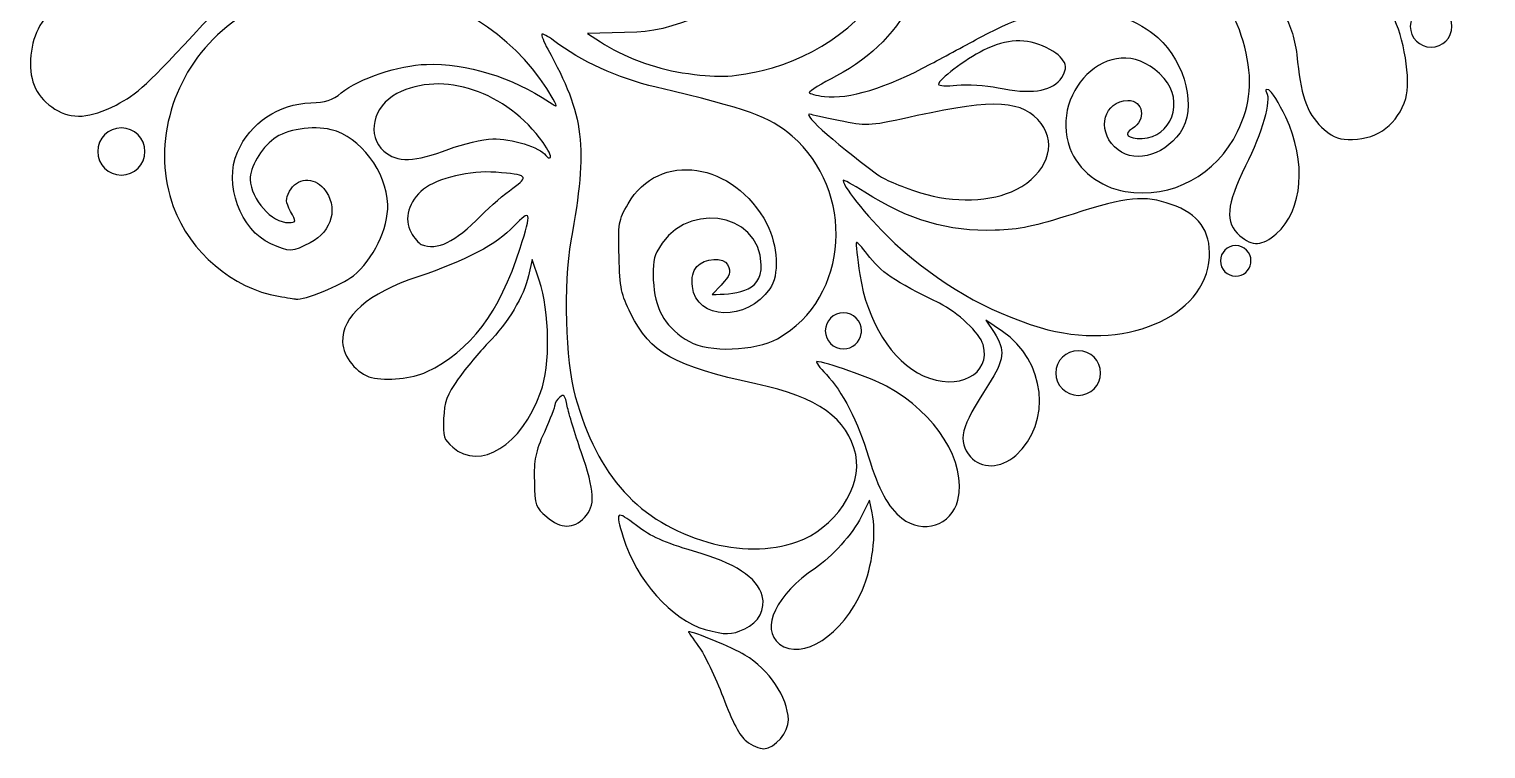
# Model space of a CAD drawing. Header units: millimetres. Extents: x -100 to 100, y -94 to 90.
# Drawn here: x -29.1 to 32.9, y 18.2 to 48.9 of the extents above; entities that cross this region are included whole.
import ezdxf

# ---------------------------------------------------------------- set-up
doc = ezdxf.new("R2010")
doc.units = ezdxf.units.MM
doc.header["$MEASUREMENT"] = 0
doc.layers.add('Layer 1', color=7, linetype='Continuous')

msp = doc.modelspace()

# ---------------------------------------------------------------- linework, layer by layer
at = {"layer": 'Layer 1', "color": 242}
for points, knots in [([(-1.321, 47.0509), (-2.4909, 47.2271), (-3.8723, 47.7485), (-4.8028, 48.3648), (-4.8028, 48.3648), (-4.8028, 48.3648), (-5.3442, 48.7234), (-5.3442, 48.7234), (-5.3442, 48.7234), (-5.3442, 48.7234), (-3.2463, 48.7835), (-3.2463, 48.7835), (-3.2463, 48.7835), (0.4308, 48.889), (7.0287, 53.9013), (4.5756, 57.8246), (4.5756, 57.8246), (3.4308, 59.6557), (1.0261, 59.8133), (0.1779, 58.113), (0.1779, 58.113), (-0.1996, 57.3562), (0.2056, 56.4969), (1.1008, 56.1558), (1.1008, 56.1558), (2.019, 55.806), (2.6921, 56.835), (1.9831, 57.5045), (1.9831, 57.5045), (1.8247, 57.654), (1.6069, 57.8029), (1.499, 57.8355), (1.499, 57.8355), (1.0923, 57.9582), (1.5374, 58.2573), (2.1531, 58.275), (2.1531, 58.275), (3.0238, 58.2999), (3.7591, 57.8214), (4.0587, 57.0347), (4.0587, 57.0347), (4.2647, 56.4942), (4.2644, 56.356), (4.0561, 55.7599), (4.0561, 55.7599), (3.6979, 54.7345), (3.0287, 54.1398), (1.9811, 53.9159), (1.9811, 53.9159), (0.8357, 53.6711), (0.013, 53.8644), (-0.8192, 54.574), (-0.8192, 54.574), (-2.3964, 55.9189), (-2.4993, 58.3219), (-1.0487, 59.9297), (-1.0487, 59.9297), (0.1098, 61.2136), (1.9316, 61.6774), (3.8222, 61.1697), (3.8222, 61.1697), (4.4316, 61.0061), (5.2038, 60.7099), (5.5381, 60.5116), (5.5381, 60.5116), (8.426, 58.799), (9.359, 54.7338), (7.6436, 51.3377), (7.6436, 51.3377), (6.6152, 49.3019), (4.4905, 47.702), (2.0809, 47.1492), (2.0809, 47.1492), (0.7305, 46.8394), (0.1863, 46.8236), (-1.321, 47.0509)], [0, 0, 0, 0, 0.05, 0.05, 0.05, 0.05, 0.1, 0.1, 0.1, 0.1, 0.15, 0.15, 0.15, 0.15, 0.2, 0.2, 0.2, 0.2, 0.25, 0.25, 0.25, 0.25, 0.3, 0.3, 0.3, 0.3, 0.35, 0.35, 0.35, 0.35, 0.4, 0.4, 0.4, 0.4, 0.45, 0.45, 0.45, 0.45, 0.5, 0.5, 0.5, 0.5, 0.55, 0.55, 0.55, 0.55, 0.6, 0.6, 0.6, 0.6, 0.65, 0.65, 0.65, 0.65, 0.7, 0.7, 0.7, 0.7, 0.75, 0.75, 0.75, 0.75, 0.8, 0.8, 0.8, 0.8, 0.85, 0.85, 0.85, 0.85, 0.9, 0.9, 0.9, 0.9, 1, 1, 1, 1]), ([(26.0263, 44.6255), (25.3617, 45.1761), (25.0469, 45.9742), (24.8928, 47.499), (24.8928, 47.499), (24.8058, 48.3602), (24.6547, 48.9151), (24.3482, 49.5002), (24.3482, 49.5002), (23.9425, 50.2743), (22.4526, 51.8251), (21.453, 52.5137), (21.453, 52.5137), (21.453, 52.5137), (20.9958, 52.8286), (20.9958, 52.8286), (20.9958, 52.8286), (20.9958, 52.8286), (22.0668, 52.7701), (22.0668, 52.7701), (22.0668, 52.7701), (23.2136, 52.7075), (25.503, 53.0083), (26.8623, 53.4002), (26.8623, 53.4002), (27.7118, 53.6452), (29.7857, 54.6653), (30.7099, 55.2927), (30.7099, 55.2927), (30.992, 55.4843), (31.5758, 55.7656), (32.0073, 55.9181), (32.0073, 55.9181), (32.6586, 56.1483), (32.868, 56.1663), (33.2405, 56.0244), (33.2405, 56.0244), (33.9303, 55.7616), (34.2987, 55.1675), (34.3243, 54.2773), (34.3243, 54.2773), (34.3629, 52.9313), (33.6948, 51.712), (32.5413, 51.0232), (32.5413, 51.0232), (31.8367, 50.6024), (30.0615, 50.1121), (29.1476, 50.0859), (29.1476, 50.0859), (28.8568, 50.0776), (28.6197, 50.041), (28.6208, 50.0047), (28.6208, 50.0047), (28.6218, 49.9683), (28.7648, 49.7128), (28.9385, 49.4368), (28.9385, 49.4368), (29.4054, 48.6949), (29.7285, 46.6761), (29.4963, 45.9513), (29.4963, 45.9513), (29.146, 44.8572), (28.3412, 44.2368), (27.2311, 44.205), (27.2311, 44.205), (26.6929, 44.1895), (26.4503, 44.2742), (26.0263, 44.6255)], [0, 0, 0, 0, 0.0555556, 0.0555556, 0.0555556, 0.0555556, 0.1111111, 0.1111111, 0.1111111, 0.1111111, 0.1666667, 0.1666667, 0.1666667, 0.1666667, 0.2222222, 0.2222222, 0.2222222, 0.2222222, 0.2777778, 0.2777778, 0.2777778, 0.2777778, 0.3333333, 0.3333333, 0.3333333, 0.3333333, 0.3888889, 0.3888889, 0.3888889, 0.3888889, 0.4444444, 0.4444444, 0.4444444, 0.4444444, 0.5, 0.5, 0.5, 0.5, 0.5555556, 0.5555556, 0.5555556, 0.5555556, 0.6111111, 0.6111111, 0.6111111, 0.6111111, 0.6666667, 0.6666667, 0.6666667, 0.6666667, 0.7222222, 0.7222222, 0.7222222, 0.7222222, 0.7777778, 0.7777778, 0.7777778, 0.7777778, 0.8333333, 0.8333333, 0.8333333, 0.8333333, 0.8888889, 0.8888889, 0.8888889, 0.8888889, 1, 1, 1, 1]), ([(17.5436, 41.9922), (16.4695, 42.1726), (15.5406, 42.9015), (15.1913, 43.8381), (15.1913, 43.8381), (14.2702, 46.3082), (17.1377, 49.1299), (19.2086, 46.8072), (19.2086, 46.8072), (20.0765, 45.834), (19.5103, 44.2823), (18.2745, 44.2469), (18.2745, 44.2469), (17.6559, 44.2291), (17.4469, 44.4421), (17.8542, 44.6753), (17.8542, 44.6753), (18.4621, 45.0234), (18.3221, 45.8914), (17.6612, 45.8725), (17.6612, 45.8725), (16.659, 45.8438), (16.3206, 44.6508), (17.0975, 43.8851), (17.0975, 43.8851), (17.8331, 43.1601), (19.1279, 43.443), (19.8827, 44.4936), (19.8827, 44.4936), (20.6078, 45.5031), (20.1489, 47.465), (18.9333, 48.5525), (18.9333, 48.5525), (18.1572, 49.2468), (16.8016, 49.7628), (15.6211, 49.8133), (15.6211, 49.8133), (14.4278, 49.8644), (13.0257, 49.4528), (11.4076, 48.5763), (11.4076, 48.5763), (10.8413, 48.2695), (9.8814, 47.7515), (9.2746, 47.4251), (9.2746, 47.4251), (7.36, 46.3955), (5.7749, 45.9104), (4.7354, 46.0359), (4.7354, 46.0359), (4.3769, 46.0791), (4.087, 46.1575), (4.0911, 46.2099), (4.0911, 46.2099), (4.0952, 46.2623), (4.619, 46.5789), (5.255, 46.9135), (5.255, 46.9135), (6.777, 47.7142), (7.9056, 48.8777), (8.5358, 50.2956), (8.5358, 50.2956), (8.7969, 50.883), (9.0452, 51.5833), (9.0876, 51.852), (9.0876, 51.852), (9.1301, 52.1208), (9.245, 52.4111), (9.343, 52.4972), (9.343, 52.4972), (9.7274, 52.8353), (12.7197, 53.2374), (14.636, 53.2084), (14.636, 53.2084), (17.4406, 53.1662), (19.0938, 52.6654), (20.6385, 51.3904), (20.6385, 51.3904), (21.6532, 50.5529), (22.2877, 49.5206), (22.6381, 48.1376), (22.6381, 48.1376), (22.986, 46.7645), (22.8955, 45.6979), (22.3332, 44.543), (22.3332, 44.543), (21.436, 42.7004), (19.5552, 41.6541), (17.5436, 41.9922)], [0, 0, 0, 0, 0.0434783, 0.0434783, 0.0434783, 0.0434783, 0.0869565, 0.0869565, 0.0869565, 0.0869565, 0.1304348, 0.1304348, 0.1304348, 0.1304348, 0.173913, 0.173913, 0.173913, 0.173913, 0.2173913, 0.2173913, 0.2173913, 0.2173913, 0.2608696, 0.2608696, 0.2608696, 0.2608696, 0.3043478, 0.3043478, 0.3043478, 0.3043478, 0.3478261, 0.3478261, 0.3478261, 0.3478261, 0.3913043, 0.3913043, 0.3913043, 0.3913043, 0.4347826, 0.4347826, 0.4347826, 0.4347826, 0.4782609, 0.4782609, 0.4782609, 0.4782609, 0.5217391, 0.5217391, 0.5217391, 0.5217391, 0.5652174, 0.5652174, 0.5652174, 0.5652174, 0.6086957, 0.6086957, 0.6086957, 0.6086957, 0.6521739, 0.6521739, 0.6521739, 0.6521739, 0.6956522, 0.6956522, 0.6956522, 0.6956522, 0.7391304, 0.7391304, 0.7391304, 0.7391304, 0.7826087, 0.7826087, 0.7826087, 0.7826087, 0.826087, 0.826087, 0.826087, 0.826087, 0.8695652, 0.8695652, 0.8695652, 0.8695652, 0.9130435, 0.9130435, 0.9130435, 0.9130435, 1, 1, 1, 1]), ([(-28.0319, 45.4988), (-28.7845, 45.9709), (-29.1302, 46.6758), (-29.07, 47.6153), (-29.07, 47.6153), (-29.0058, 48.6169), (-28.7011, 49.2228), (-27.7868, 50.1675), (-27.7868, 50.1675), (-26.864, 51.1209), (-25.5309, 51.8555), (-23.8801, 52.3204), (-23.8801, 52.3204), (-22.8102, 52.6217), (-22.3615, 52.669), (-20.9013, 52.6342), (-20.9013, 52.6342), (-19.9559, 52.6118), (-18.7102, 52.4833), (-18.1334, 52.3488), (-18.1334, 52.3488), (-18.1334, 52.3488), (-17.0845, 52.1042), (-17.0845, 52.1042), (-17.0845, 52.1042), (-17.0845, 52.1042), (-17.821, 51.8778), (-17.821, 51.8778), (-17.821, 51.8778), (-19.0093, 51.5126), (-20.4317, 50.5021), (-21.7259, 49.1036), (-21.7259, 49.1036), (-24.1092, 46.5283), (-24.5363, 46.1327), (-25.4288, 45.6736), (-25.4288, 45.6736), (-26.5348, 45.1046), (-27.3196, 45.0519), (-28.0319, 45.4988)], [0, 0, 0, 0, 0.0909091, 0.0909091, 0.0909091, 0.0909091, 0.1818182, 0.1818182, 0.1818182, 0.1818182, 0.2727273, 0.2727273, 0.2727273, 0.2727273, 0.3636364, 0.3636364, 0.3636364, 0.3636364, 0.4545455, 0.4545455, 0.4545455, 0.4545455, 0.5454545, 0.5454545, 0.5454545, 0.5454545, 0.6363636, 0.6363636, 0.6363636, 0.6363636, 0.7272727, 0.7272727, 0.7272727, 0.7272727, 0.8181818, 0.8181818, 0.8181818, 0.8181818, 1, 1, 1, 1]), ([(-18.5064, 37.527), (-20.457, 37.8525), (-22.2746, 39.3997), (-22.9915, 41.3447), (-22.9915, 41.3447), (-23.8958, 43.798), (-23.1272, 46.7758), (-21.102, 48.6663), (-21.102, 48.6663), (-16.8391, 52.6456), (-9.555, 50.8427), (-6.8124, 45.9213), (-6.8124, 45.9213), (-6.6099, 45.558), (-6.6102, 45.5577), (-6.976, 45.8007), (-6.976, 45.8007), (-8.5773, 46.865), (-10.5019, 47.455), (-12.2119, 47.406), (-12.2119, 47.406), (-13.3946, 47.3721), (-15.0705, 46.8104), (-15.8352, 46.1916), (-15.8352, 46.1916), (-16.2207, 45.8797), (-16.5003, 45.7884), (-17.1333, 45.7677), (-17.1333, 45.7677), (-18.4993, 45.723), (-19.7138, 44.9079), (-20.2579, 43.6708), (-20.2579, 43.6708), (-20.8514, 42.3216), (-20.1317, 40.3393), (-18.8371, 39.7577), (-18.8371, 39.7577), (-18.0361, 39.3981), (-17.9295, 39.4005), (-17.1674, 39.7968), (-17.1674, 39.7968), (-16.2095, 40.2949), (-15.9442, 41.3483), (-16.5835, 42.1148), (-16.5835, 42.1148), (-17.014, 42.631), (-17.739, 42.5731), (-18.0385, 41.9986), (-18.0385, 41.9986), (-18.2178, 41.655), (-18.2122, 41.5512), (-17.9927, 41.141), (-17.9927, 41.141), (-17.7487, 40.685), (-17.7507, 40.6741), (-18.0845, 40.6646), (-18.0845, 40.6646), (-18.7889, 40.6444), (-19.6903, 41.6581), (-19.7143, 42.4974), (-19.7143, 42.4974), (-19.7289, 43.007), (-19.259, 43.8228), (-18.7132, 44.2355), (-18.7132, 44.2355), (-18.1868, 44.6336), (-17.0589, 44.8113), (-16.2647, 44.6212), (-16.2647, 44.6212), (-15.0384, 44.3278), (-13.8974, 42.8159), (-13.8577, 41.4319), (-13.8577, 41.4319), (-13.8288, 40.4236), (-14.4792, 39.0718), (-15.3179, 38.3972), (-15.3179, 38.3972), (-15.8182, 37.9948), (-17.4245, 37.3437), (-17.7697, 37.4035), (-17.7697, 37.4035), (-17.8142, 37.4112), (-18.1458, 37.4668), (-18.5064, 37.527)], [0, 0, 0, 0, 0.0454545, 0.0454545, 0.0454545, 0.0454545, 0.0909091, 0.0909091, 0.0909091, 0.0909091, 0.1363636, 0.1363636, 0.1363636, 0.1363636, 0.1818182, 0.1818182, 0.1818182, 0.1818182, 0.2272727, 0.2272727, 0.2272727, 0.2272727, 0.2727273, 0.2727273, 0.2727273, 0.2727273, 0.3181818, 0.3181818, 0.3181818, 0.3181818, 0.3636364, 0.3636364, 0.3636364, 0.3636364, 0.4090909, 0.4090909, 0.4090909, 0.4090909, 0.4545455, 0.4545455, 0.4545455, 0.4545455, 0.5, 0.5, 0.5, 0.5, 0.5454545, 0.5454545, 0.5454545, 0.5454545, 0.5909091, 0.5909091, 0.5909091, 0.5909091, 0.6363636, 0.6363636, 0.6363636, 0.6363636, 0.6818182, 0.6818182, 0.6818182, 0.6818182, 0.7272727, 0.7272727, 0.7272727, 0.7272727, 0.7727273, 0.7727273, 0.7727273, 0.7727273, 0.8181818, 0.8181818, 0.8181818, 0.8181818, 0.8636364, 0.8636364, 0.8636364, 0.8636364, 0.9090909, 0.9090909, 0.9090909, 0.9090909, 1, 1, 1, 1]), ([(30.5765, 49.9126), (31.0667, 49.9126), (31.4644, 49.5149), (31.4644, 49.0247), (31.4644, 49.0247), (31.4644, 48.5345), (31.0667, 48.1368), (30.5765, 48.1368), (30.5765, 48.1368), (30.0863, 48.1368), (29.6886, 48.5345), (29.6886, 49.0247), (29.6886, 49.0247), (29.6886, 49.5149), (30.0863, 49.9126), (30.5765, 49.9126)], [0, 0, 0, 0, 0.2, 0.2, 0.2, 0.2, 0.4, 0.4, 0.4, 0.4, 0.6, 0.6, 0.6, 0.6, 1, 1, 1, 1]), ([(-0.2243, 27.0397), (-3.1467, 27.898), (-4.9203, 29.8475), (-5.8712, 33.2468), (-5.8712, 33.2468), (-6.3022, 34.7879), (-6.393, 38.0257), (-6.0573, 39.8891), (-6.0573, 39.8891), (-5.3245, 43.9572), (-5.4745, 45.1993), (-7.0432, 48.0576), (-7.0432, 48.0576), (-7.215, 48.3707), (-7.3281, 48.6559), (-7.2946, 48.6915), (-7.2946, 48.6915), (-7.261, 48.7271), (-7.0359, 48.6056), (-6.7943, 48.4216), (-6.7943, 48.4216), (-5.6036, 47.5146), (-4.1049, 46.8325), (-2.4237, 46.4327), (-2.4237, 46.4327), (1.5418, 45.4895), (2.374, 45.1897), (3.3595, 44.3495), (3.3595, 44.3495), (6.036, 42.0672), (5.8629, 37.4639), (2.7386, 35.7158), (2.7386, 35.7158), (1.7918, 35.186), (-0.2044, 35.12), (-1.0138, 35.5918), (-1.0138, 35.5918), (-1.9897, 36.1605), (-2.4345, 36.8628), (-2.5303, 37.986), (-2.5303, 37.986), (-2.5884, 38.6676), (-2.5488, 39.107), (-2.4015, 39.411), (-2.4015, 39.411), (-1.3402, 41.603), (1.9841, 41.1914), (2.0509, 38.8598), (2.0509, 38.8598), (2.0859, 37.6388), (0.8251, 37.6216), (-0.045, 37.5967), (-0.045, 37.5967), (-0.045, 37.5967), (0.3372, 38.0015), (0.3372, 38.0015), (0.3372, 38.0015), (0.7442, 38.4324), (0.768, 38.5072), (0.6154, 38.8731), (0.6154, 38.8731), (0.4764, 39.2066), (-0.3876, 39.1503), (-0.6974, 38.7877), (-0.6974, 38.7877), (-0.8632, 38.5936), (-0.9251, 38.3103), (-0.8829, 37.9382), (-0.8829, 37.9382), (-0.719, 36.4917), (1.4291, 36.4287), (2.4204, 37.8415), (2.4204, 37.8415), (2.8205, 38.4118), (2.7583, 39.6964), (2.2867, 40.6035), (2.2867, 40.6035), (0.9037, 43.2631), (-2.3236, 43.7332), (-3.624, 41.4645), (-3.624, 41.4645), (-4.0258, 40.7635), (-4.0498, 40.6233), (-4.0093, 39.2127), (-4.0093, 39.2127), (-3.9707, 37.8662), (-3.9177, 37.6108), (-3.5044, 36.7792), (-3.5044, 36.7792), (-2.6733, 35.1068), (-1.6815, 34.5504), (1.8228, 33.7904), (1.8228, 33.7904), (4.4814, 33.2138), (5.7274, 32.3291), (6.0696, 30.7752), (6.0696, 30.7752), (6.3729, 29.3983), (5.1704, 27.6132), (3.5641, 27.0558), (3.5641, 27.0558), (2.445, 26.6675), (1.0631, 26.6615), (-0.2243, 27.0397)], [0, 0, 0, 0, 0.037037, 0.037037, 0.037037, 0.037037, 0.0740741, 0.0740741, 0.0740741, 0.0740741, 0.1111111, 0.1111111, 0.1111111, 0.1111111, 0.1481481, 0.1481481, 0.1481481, 0.1481481, 0.1851852, 0.1851852, 0.1851852, 0.1851852, 0.2222222, 0.2222222, 0.2222222, 0.2222222, 0.2592593, 0.2592593, 0.2592593, 0.2592593, 0.2962963, 0.2962963, 0.2962963, 0.2962963, 0.3333333, 0.3333333, 0.3333333, 0.3333333, 0.3703704, 0.3703704, 0.3703704, 0.3703704, 0.4074074, 0.4074074, 0.4074074, 0.4074074, 0.4444444, 0.4444444, 0.4444444, 0.4444444, 0.4814815, 0.4814815, 0.4814815, 0.4814815, 0.5185185, 0.5185185, 0.5185185, 0.5185185, 0.5555556, 0.5555556, 0.5555556, 0.5555556, 0.5925926, 0.5925926, 0.5925926, 0.5925926, 0.6296296, 0.6296296, 0.6296296, 0.6296296, 0.6666667, 0.6666667, 0.6666667, 0.6666667, 0.7037037, 0.7037037, 0.7037037, 0.7037037, 0.7407407, 0.7407407, 0.7407407, 0.7407407, 0.7777778, 0.7777778, 0.7777778, 0.7777778, 0.8148148, 0.8148148, 0.8148148, 0.8148148, 0.8518519, 0.8518519, 0.8518519, 0.8518519, 0.8888889, 0.8888889, 0.8888889, 0.8888889, 0.9259259, 0.9259259, 0.9259259, 0.9259259, 1, 1, 1, 1]), ([(12.1422, 46.4032), (11.6051, 46.5122), (10.8137, 46.5645), (10.3836, 46.5198), (10.3836, 46.5198), (9.9536, 46.4751), (9.6002, 46.4887), (9.5985, 46.5501), (9.5985, 46.5501), (9.5926, 46.7535), (10.7161, 47.6072), (11.5187, 48.0093), (11.5187, 48.0093), (12.507, 48.5042), (13.3352, 48.5393), (14.1825, 48.1218), (14.1825, 48.1218), (15.0258, 47.7063), (15.2079, 47.2832), (14.7735, 46.7479), (14.7735, 46.7479), (14.3627, 46.2417), (13.4977, 46.1283), (12.1422, 46.4032)], [0, 0, 0, 0, 0.1428571, 0.1428571, 0.1428571, 0.1428571, 0.2857143, 0.2857143, 0.2857143, 0.2857143, 0.4285714, 0.4285714, 0.4285714, 0.4285714, 0.5714286, 0.5714286, 0.5714286, 0.5714286, 0.7142857, 0.7142857, 0.7142857, 0.7142857, 1, 1, 1, 1]), ([(-7.125, 43.5254), (-7.3496, 43.8666), (-8.6129, 44.2616), (-9.3859, 44.2324), (-9.3859, 44.2324), (-9.8087, 44.2165), (-10.6526, 44.0155), (-11.2609, 43.7857), (-11.2609, 43.7857), (-12.707, 43.2399), (-13.4654, 43.2167), (-14.0197, 43.7017), (-14.0197, 43.7017), (-14.7793, 44.3662), (-14.4965, 45.6176), (-13.464, 46.1604), (-13.464, 46.1604), (-11.5363, 47.1737), (-8.7756, 46.2472), (-7.242, 44.0723), (-7.242, 44.0723), (-7.0279, 43.7686), (-6.8884, 43.4825), (-6.9319, 43.4363), (-6.9319, 43.4363), (-6.9755, 43.3902), (-7.0624, 43.4303), (-7.125, 43.5254)], [0, 0, 0, 0, 0.125, 0.125, 0.125, 0.125, 0.25, 0.25, 0.25, 0.25, 0.375, 0.375, 0.375, 0.375, 0.5, 0.5, 0.5, 0.5, 0.625, 0.625, 0.625, 0.625, 0.75, 0.75, 0.75, 0.75, 1, 1, 1, 1]), ([(8.8345, 41.9362), (7.8762, 42.2449), (7.2793, 42.501), (6.9534, 42.7434), (6.9534, 42.7434), (5.0488, 44.1601), (3.6261, 45.4582), (4.1825, 45.2717), (4.1825, 45.2717), (4.3485, 45.2161), (4.9695, 45.0786), (5.5626, 44.9661), (5.5626, 44.9661), (6.6129, 44.7669), (6.6946, 44.7735), (8.6924, 45.2199), (8.6924, 45.2199), (11.9622, 45.9505), (13.2225, 45.8708), (13.9666, 44.8868), (13.9666, 44.8868), (14.6654, 43.9626), (14.2062, 42.7394), (12.9106, 42.0735), (12.9106, 42.0735), (11.8729, 41.5402), (10.2347, 41.4849), (8.8345, 41.9362)], [0, 0, 0, 0, 0.125, 0.125, 0.125, 0.125, 0.25, 0.25, 0.25, 0.25, 0.375, 0.375, 0.375, 0.375, 0.5, 0.5, 0.5, 0.5, 0.625, 0.625, 0.625, 0.625, 0.75, 0.75, 0.75, 0.75, 1, 1, 1, 1]), ([(22.4283, 40.1014), (21.7834, 40.6656), (21.845, 41.4071), (22.6759, 43.0806), (22.6759, 43.0806), (23.3746, 44.4877), (23.7752, 45.8895), (23.5684, 46.2036), (23.5684, 46.2036), (23.4976, 46.3111), (23.5323, 46.3527), (23.6607, 46.3141), (23.6607, 46.3141), (23.7739, 46.2799), (24.0988, 45.7595), (24.3825, 45.1576), (24.3825, 45.1576), (25.2862, 43.2406), (25.1221, 41.2003), (23.9825, 40.1842), (23.9825, 40.1842), (23.4012, 39.666), (22.9533, 39.642), (22.4283, 40.1014)], [0, 0, 0, 0, 0.1428571, 0.1428571, 0.1428571, 0.1428571, 0.2857143, 0.2857143, 0.2857143, 0.2857143, 0.4285714, 0.4285714, 0.4285714, 0.4285714, 0.5714286, 0.5714286, 0.5714286, 0.5714286, 0.7142857, 0.7142857, 0.7142857, 0.7142857, 1, 1, 1, 1]), ([(-25.2036, 44.6997), (-24.6475, 44.6997), (-24.1965, 44.2487), (-24.1965, 43.6927), (-24.1965, 43.6927), (-24.1965, 43.1366), (-24.6475, 42.6856), (-25.2036, 42.6856), (-25.2036, 42.6856), (-25.7596, 42.6856), (-26.2106, 43.1366), (-26.2106, 43.6927), (-26.2106, 43.6927), (-26.2106, 44.2487), (-25.7596, 44.6997), (-25.2036, 44.6997)], [0, 0, 0, 0, 0.2, 0.2, 0.2, 0.2, 0.4, 0.4, 0.4, 0.4, 0.6, 0.6, 0.6, 0.6, 1, 1, 1, 1]), ([(-12.4303, 39.7317), (-12.5358, 39.7706), (-12.7311, 39.9991), (-12.8642, 40.2394), (-12.8642, 40.2394), (-13.1857, 40.8196), (-12.9673, 41.579), (-12.3331, 42.0856), (-12.3331, 42.0856), (-11.7415, 42.5583), (-10.3327, 42.889), (-9.257, 42.8076), (-9.257, 42.8076), (-7.8972, 42.7048), (-7.8206, 42.6323), (-8.5361, 42.1255), (-8.5361, 42.1255), (-8.8789, 41.8827), (-9.4818, 41.36), (-9.876, 40.9639), (-9.876, 40.9639), (-11.0332, 39.8012), (-11.7206, 39.4695), (-12.4303, 39.7317)], [0, 0, 0, 0, 0.1428571, 0.1428571, 0.1428571, 0.1428571, 0.2857143, 0.2857143, 0.2857143, 0.2857143, 0.4285714, 0.4285714, 0.4285714, 0.4285714, 0.5714286, 0.5714286, 0.5714286, 0.5714286, 0.7142857, 0.7142857, 0.7142857, 0.7142857, 1, 1, 1, 1]), ([(13.929, 36.1902), (11.6652, 36.8714), (9.6136, 38.0604), (7.7396, 39.7776), (7.7396, 39.7776), (6.7566, 40.6784), (5.5416, 42.1555), (5.5329, 42.4607), (5.5329, 42.4607), (5.5316, 42.5087), (5.9469, 42.2823), (6.4559, 41.9576), (6.4559, 41.9576), (8.3267, 40.7641), (10.0038, 40.274), (12.0116, 40.3342), (12.0116, 40.3342), (13.0501, 40.3655), (13.6654, 40.4938), (15.3339, 41.0271), (15.3339, 41.0271), (17.6537, 41.7686), (18.3444, 41.8369), (19.5068, 41.4396), (19.5068, 41.4396), (20.6694, 41.0422), (21.1939, 40.316), (21.1329, 39.1881), (21.1329, 39.1881), (20.9936, 36.6157), (17.4357, 35.135), (13.929, 36.1902)], [0, 0, 0, 0, 0.1111111, 0.1111111, 0.1111111, 0.1111111, 0.2222222, 0.2222222, 0.2222222, 0.2222222, 0.3333333, 0.3333333, 0.3333333, 0.3333333, 0.4444444, 0.4444444, 0.4444444, 0.4444444, 0.5555556, 0.5555556, 0.5555556, 0.5555556, 0.6666667, 0.6666667, 0.6666667, 0.6666667, 0.7777778, 0.7777778, 0.7777778, 0.7777778, 1, 1, 1, 1]), ([(-14.5441, 34.0585), (-15.1633, 34.2136), (-15.7632, 34.9458), (-15.781, 35.5685), (-15.781, 35.5685), (-15.8127, 36.6749), (-14.7026, 37.6395), (-12.5744, 38.3547), (-12.5744, 38.3547), (-10.5298, 39.0419), (-9.1995, 39.7419), (-8.4906, 40.5038), (-8.4906, 40.5038), (-7.759, 41.2901), (-7.7131, 41.1352), (-8.2153, 39.5747), (-8.2153, 39.5747), (-9.1058, 36.8078), (-10.3243, 35.1975), (-12.2039, 34.3035), (-12.2039, 34.3035), (-12.7939, 34.023), (-13.9282, 33.9041), (-14.5441, 34.0585)], [0, 0, 0, 0, 0.1428571, 0.1428571, 0.1428571, 0.1428571, 0.2857143, 0.2857143, 0.2857143, 0.2857143, 0.4285714, 0.4285714, 0.4285714, 0.4285714, 0.5714286, 0.5714286, 0.5714286, 0.5714286, 0.7142857, 0.7142857, 0.7142857, 0.7142857, 1, 1, 1, 1]), ([(8.9414, 34.1378), (7.6187, 34.7459), (6.5521, 36.4521), (6.2453, 38.4501), (6.2453, 38.4501), (6.1357, 39.1652), (6.0716, 39.7775), (6.1031, 39.8108), (6.1031, 39.8108), (6.1346, 39.8441), (6.3464, 39.6187), (6.5739, 39.3099), (6.5739, 39.3099), (7.1246, 38.5619), (7.7009, 38.1695), (9.6359, 37.2251), (9.6359, 37.2251), (10.4092, 36.8477), (11.3621, 35.9463), (11.4981, 35.4637), (11.4981, 35.4637), (11.8546, 34.1978), (10.4243, 33.456), (8.9414, 34.1378)], [0, 0, 0, 0, 0.1428571, 0.1428571, 0.1428571, 0.1428571, 0.2857143, 0.2857143, 0.2857143, 0.2857143, 0.4285714, 0.4285714, 0.4285714, 0.4285714, 0.5714286, 0.5714286, 0.5714286, 0.5714286, 0.7142857, 0.7142857, 0.7142857, 0.7142857, 1, 1, 1, 1]), ([(-11.0918, 31.0892), (-11.478, 31.4272), (-11.5117, 31.5341), (-11.4777, 32.3133), (-11.4777, 32.3133), (-11.4466, 33.0287), (-11.3452, 33.3026), (-10.8524, 34.003), (-10.8524, 34.003), (-10.529, 34.4626), (-9.9602, 35.1499), (-9.5886, 35.5303), (-9.5886, 35.5303), (-8.7253, 36.4139), (-8.0612, 37.5165), (-7.8599, 38.4003), (-7.8599, 38.4003), (-7.8599, 38.4003), (-7.7017, 39.095), (-7.7017, 39.095), (-7.7017, 39.095), (-7.7017, 39.095), (-7.4054, 38.2072), (-7.4054, 38.2072), (-7.4054, 38.2072), (-6.9543, 36.8561), (-6.9263, 34.6018), (-7.346, 33.4286), (-7.346, 33.4286), (-8.1523, 31.1745), (-9.9242, 30.0678), (-11.0918, 31.0892)], [0, 0, 0, 0, 0.1111111, 0.1111111, 0.1111111, 0.1111111, 0.2222222, 0.2222222, 0.2222222, 0.2222222, 0.3333333, 0.3333333, 0.3333333, 0.3333333, 0.4444444, 0.4444444, 0.4444444, 0.4444444, 0.5555556, 0.5555556, 0.5555556, 0.5555556, 0.6666667, 0.6666667, 0.6666667, 0.6666667, 0.7777778, 0.7777778, 0.7777778, 0.7777778, 1, 1, 1, 1]), ([(22.9045, 39.0036), (22.9045, 39.0036), (22.9051, 38.9916), (22.9051, 38.9916), (22.9051, 38.9916), (22.9056, 38.9735), (22.9031, 38.9544), (22.8982, 38.9349), (22.8982, 38.9349), (22.8525, 38.6205), (22.5819, 38.3791), (22.2549, 38.3791), (22.2549, 38.3791), (21.8959, 38.3791), (21.6046, 38.6703), (21.6046, 39.0293), (21.6046, 39.0293), (21.6046, 39.3883), (21.8959, 39.6796), (22.2549, 39.6796), (22.2549, 39.6796), (22.6139, 39.6796), (22.9052, 39.3883), (22.9052, 39.0293), (22.9052, 39.0293), (22.9052, 39.0207), (22.9049, 39.0121), (22.9045, 39.0036)], [0, 0, 0, 0, 0.125, 0.125, 0.125, 0.125, 0.25, 0.25, 0.25, 0.25, 0.375, 0.375, 0.375, 0.375, 0.5, 0.5, 0.5, 0.5, 0.625, 0.625, 0.625, 0.625, 0.75, 0.75, 0.75, 0.75, 1, 1, 1, 1]), ([(6.3148, 36.021), (6.3148, 36.021), (6.3155, 36.0069), (6.3155, 36.0069), (6.3155, 36.0069), (6.3161, 35.9855), (6.3131, 35.9629), (6.3074, 35.9397), (6.3074, 35.9397), (6.2532, 35.5678), (5.9331, 35.2822), (5.5463, 35.2822), (5.5463, 35.2822), (5.1215, 35.2822), (4.777, 35.6268), (4.777, 36.0515), (4.777, 36.0515), (4.777, 36.4762), (5.1215, 36.8208), (5.5463, 36.8208), (5.5463, 36.8208), (5.971, 36.8208), (6.3156, 36.4762), (6.3156, 36.0515), (6.3156, 36.0515), (6.3156, 36.0413), (6.3152, 36.0311), (6.3148, 36.021)], [0, 0, 0, 0, 0.125, 0.125, 0.125, 0.125, 0.25, 0.25, 0.25, 0.25, 0.375, 0.375, 0.375, 0.375, 0.5, 0.5, 0.5, 0.5, 0.625, 0.625, 0.625, 0.625, 0.75, 0.75, 0.75, 0.75, 1, 1, 1, 1]), ([(10.9606, 30.6872), (10.3935, 31.3672), (10.5278, 31.9101), (11.7206, 33.7575), (11.7206, 33.7575), (12.41, 34.8252), (12.4536, 35.228), (11.9609, 35.9764), (11.9609, 35.9764), (11.9609, 35.9764), (11.6148, 36.502), (11.6148, 36.502), (11.6148, 36.502), (11.6148, 36.502), (12.3165, 36.028), (12.3165, 36.028), (12.3165, 36.028), (14.1636, 34.7802), (14.4481, 32.1346), (12.8852, 30.741), (12.8852, 30.741), (12.2552, 30.1792), (11.4041, 30.1554), (10.9606, 30.6872)], [0, 0, 0, 0, 0.1428571, 0.1428571, 0.1428571, 0.1428571, 0.2857143, 0.2857143, 0.2857143, 0.2857143, 0.4285714, 0.4285714, 0.4285714, 0.4285714, 0.5714286, 0.5714286, 0.5714286, 0.5714286, 0.7142857, 0.7142857, 0.7142857, 0.7142857, 1, 1, 1, 1]), ([(8.0422, 28.0626), (7.434, 28.5453), (7.045, 29.2616), (6.6212, 30.6791), (6.6212, 30.6791), (6.1837, 32.1426), (5.4843, 33.5076), (4.8224, 34.1897), (4.8224, 34.1897), (4.5324, 34.4888), (4.348, 34.7349), (4.4129, 34.7368), (4.4129, 34.7368), (4.7369, 34.7461), (6.7518, 34.0379), (7.3782, 33.6945), (7.3782, 33.6945), (9.5132, 32.5242), (10.8064, 30.4578), (10.419, 28.8353), (10.419, 28.8353), (10.1619, 27.7581), (8.9303, 27.3577), (8.0422, 28.0626)], [0, 0, 0, 0, 0.1428571, 0.1428571, 0.1428571, 0.1428571, 0.2857143, 0.2857143, 0.2857143, 0.2857143, 0.4285714, 0.4285714, 0.4285714, 0.4285714, 0.5714286, 0.5714286, 0.5714286, 0.5714286, 0.7142857, 0.7142857, 0.7142857, 0.7142857, 1, 1, 1, 1]), ([(15.5471, 35.2042), (16.0735, 35.2042), (16.5005, 34.7772), (16.5005, 34.2509), (16.5005, 34.2509), (16.5005, 33.7246), (16.0735, 33.2976), (15.5471, 33.2976), (15.5471, 33.2976), (15.0208, 33.2976), (14.5938, 33.7246), (14.5938, 34.2509), (14.5938, 34.2509), (14.5938, 34.7772), (15.0208, 35.2042), (15.5471, 35.2042)], [0, 0, 0, 0, 0.2, 0.2, 0.2, 0.2, 0.4, 0.4, 0.4, 0.4, 0.6, 0.6, 0.6, 0.6, 1, 1, 1, 1]), ([(-7.0874, 28.1209), (-7.5669, 28.5256), (-7.5885, 28.5875), (-7.6143, 29.637), (-7.6143, 29.637), (-7.637, 30.5591), (-7.5702, 30.8892), (-7.189, 31.7365), (-7.189, 31.7365), (-6.9403, 32.2894), (-6.7387, 32.8079), (-6.741, 32.8888), (-6.741, 32.8888), (-6.7433, 32.9696), (-6.6507, 33.1188), (-6.5353, 33.2204), (-6.5353, 33.2204), (-6.3604, 33.3742), (-6.3061, 33.3101), (-6.2109, 32.8372), (-6.2109, 32.8372), (-6.148, 32.5249), (-5.8837, 31.6528), (-5.6236, 30.8992), (-5.6236, 30.8992), (-5.0337, 29.1901), (-5.0027, 28.5992), (-5.4764, 28.0975), (-5.4764, 28.0975), (-5.9479, 27.5982), (-6.477, 27.6058), (-7.0874, 28.1209)], [0, 0, 0, 0, 0.1111111, 0.1111111, 0.1111111, 0.1111111, 0.2222222, 0.2222222, 0.2222222, 0.2222222, 0.3333333, 0.3333333, 0.3333333, 0.3333333, 0.4444444, 0.4444444, 0.4444444, 0.4444444, 0.5555556, 0.5555556, 0.5555556, 0.5555556, 0.6666667, 0.6666667, 0.6666667, 0.6666667, 0.7777778, 0.7777778, 0.7777778, 0.7777778, 1, 1, 1, 1]), ([(2.8206, 22.7041), (1.9854, 23.3417), (2.6941, 24.8377), (4.3522, 25.9367), (4.3522, 25.9367), (5.0488, 26.3985), (5.9413, 27.4008), (6.2993, 28.1234), (6.2993, 28.1234), (6.2993, 28.1234), (6.6543, 28.8397), (6.6543, 28.8397), (6.6543, 28.8397), (6.6543, 28.8397), (6.7723, 28.2973), (6.7723, 28.2973), (6.7723, 28.2973), (6.9633, 27.4186), (6.7827, 25.9961), (6.3552, 25.0127), (6.3552, 25.0127), (5.5204, 23.0922), (3.7915, 21.9629), (2.8206, 22.7041)], [0, 0, 0, 0, 0.1428571, 0.1428571, 0.1428571, 0.1428571, 0.2857143, 0.2857143, 0.2857143, 0.2857143, 0.4285714, 0.4285714, 0.4285714, 0.4285714, 0.5714286, 0.5714286, 0.5714286, 0.5714286, 0.7142857, 0.7142857, 0.7142857, 0.7142857, 1, 1, 1, 1]), ([(-0.3425, 23.326), (-1.7522, 23.7168), (-3.2787, 25.4355), (-3.8323, 27.2551), (-3.8323, 27.2551), (-4.1755, 28.3833), (-4.134, 28.4198), (-3.2663, 27.7535), (-3.2663, 27.7535), (-2.6466, 27.2776), (-2.0848, 27.0263), (-0.831, 26.6639), (-0.831, 26.6639), (0.9399, 26.1521), (1.8676, 25.5467), (2.0898, 24.7578), (2.0898, 24.7578), (2.2468, 24.2004), (1.9373, 23.6158), (1.3429, 23.347), (1.3429, 23.347), (0.7667, 23.0865), (0.532, 23.0835), (-0.3425, 23.326)], [0, 0, 0, 0, 0.1428571, 0.1428571, 0.1428571, 0.1428571, 0.2857143, 0.2857143, 0.2857143, 0.2857143, 0.4285714, 0.4285714, 0.4285714, 0.4285714, 0.5714286, 0.5714286, 0.5714286, 0.5714286, 0.7142857, 0.7142857, 0.7142857, 0.7142857, 1, 1, 1, 1]), ([(1.4136, 18.5608), (1.1343, 18.7874), (0.8229, 19.3771), (0.4226, 20.4369), (0.4226, 20.4369), (0.1016, 21.287), (-0.3678, 22.2623), (-0.6204, 22.6042), (-0.6204, 22.6042), (-0.8731, 22.9462), (-1.0645, 23.2263), (-1.0456, 23.2268), (-1.0456, 23.2268), (-0.8193, 23.2329), (0.8115, 22.5579), (1.3528, 22.2342), (1.3528, 22.2342), (2.3851, 21.6169), (3.1768, 20.438), (3.2043, 19.4769), (3.2043, 19.4769), (3.2192, 18.959), (2.6254, 18.253), (2.1639, 18.24), (2.1639, 18.24), (1.9753, 18.2347), (1.6377, 18.3791), (1.4136, 18.5608)], [0, 0, 0, 0, 0.125, 0.125, 0.125, 0.125, 0.25, 0.25, 0.25, 0.25, 0.375, 0.375, 0.375, 0.375, 0.5, 0.5, 0.5, 0.5, 0.625, 0.625, 0.625, 0.625, 0.75, 0.75, 0.75, 0.75, 1, 1, 1, 1])]:
    msp.add_open_spline(points, degree=3, knots=knots, dxfattribs=at)

doc.saveas('drawing.dxf')
